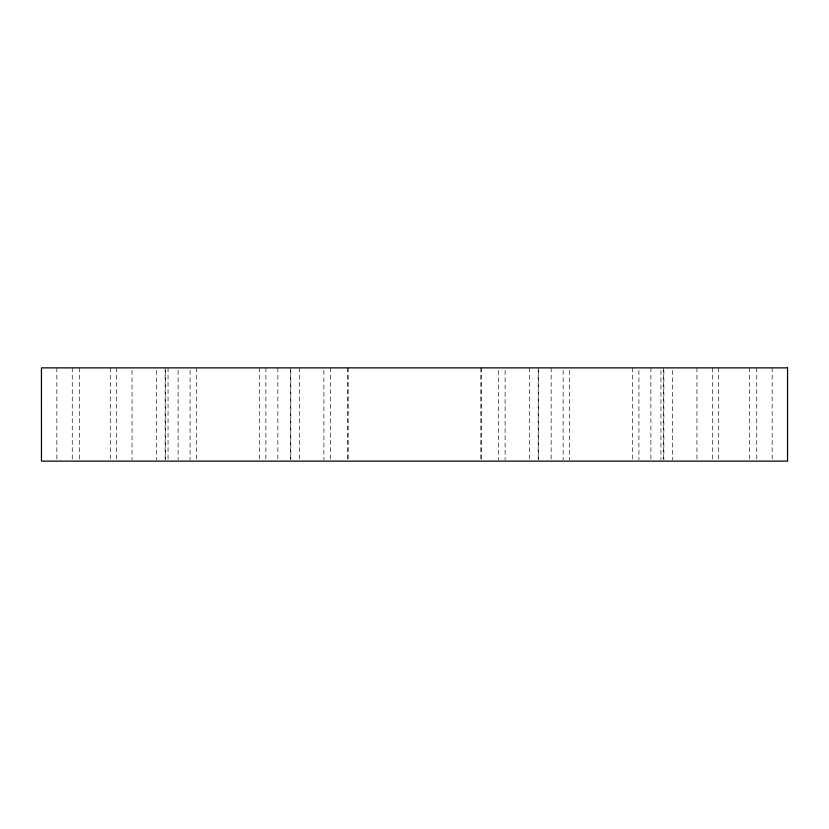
<?xml version="1.0" encoding="UTF-8"?>
<svg xmlns="http://www.w3.org/2000/svg" width="829" height="829" viewBox="0 0 829 829"><rect width="100%" height="100%" fill="white"/><g stroke="black" fill="none" stroke-linecap="round" stroke-linejoin="round"><path stroke-width="0.62" stroke-dasharray="4.14 3.11" d="M772.162 367.869L772.162 459.836M756.763 367.869L756.763 459.836M749.654 367.869L749.654 459.836M718.722 367.869L718.722 459.836M712.349 367.869L712.349 459.836M696.951 367.869L696.951 459.836M672.671 370.459L672.671 459.836M663.863 370.459L663.863 459.836M663.614 367.869L663.614 459.836M660.951 370.459L660.951 459.836M650.9 367.869L650.9 459.836M638.921 370.459L638.921 459.836M632.527 367.869L632.527 459.836M569.523 370.459L569.523 459.836M563.129 370.459L563.129 459.836M551.15 367.869L551.15 459.836M538.435 370.459L538.435 459.836M538.187 367.869L538.187 459.836M529.379 367.869L529.379 459.836M505.099 370.459L505.099 459.836M498.581 370.459L498.581 459.836M481.411 367.869L481.411 459.836M480.82 367.869L480.82 459.836M348.18 367.869L348.18 459.836M347.589 367.869L347.589 459.836M330.419 367.869L330.419 459.836M323.901 370.459L323.901 459.836M299.621 367.869L299.621 459.836M290.813 370.459L290.813 459.836M290.564 367.869L290.564 459.836M277.85 367.869L277.85 459.836M265.871 367.869L265.871 459.836M259.477 367.869L259.477 459.836M196.473 367.869L196.473 459.836M190.079 370.459L190.079 459.836M178.1 370.459L178.1 459.836M168.049 367.869L168.049 459.836M165.385 370.459L165.385 459.836M165.137 367.869L165.137 459.836M156.329 370.459L156.329 459.836M132.049 370.459L132.049 459.836M116.651 367.869L116.651 459.836M110.278 367.869L110.278 459.836M79.346 367.869L79.356 459.836M72.247 367.869L72.247 459.836M56.849 367.869L56.849 459.836"/><path stroke-width="1.24" d="M787.55 367.869L41.45 367.869L41.46 461.131L787.55 461.131L787.55 367.869"/></g></svg>
